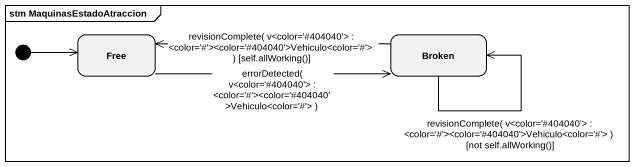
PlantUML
@startuml
mainframe stm MaquinasEstadoAtraccion
hide empty description
state Free
state Broken
[*] -right-> Free
Free -right-> Broken : errorDetected( v~<color='#404040'> : ~<color='#'>~<color='#404040'>Vehiculo~<color='#'> )
Broken -left-> Free : revisionComplete( v~<color='#404040'> : ~<color='#'>~<color='#404040'>Vehiculo~<color='#'> ) [self.allWorking()]
Broken --> Broken : revisionComplete( v~<color='#404040'> : ~<color='#'>~<color='#404040'>Vehiculo~<color='#'> ) [not self.allWorking()]
@enduml
